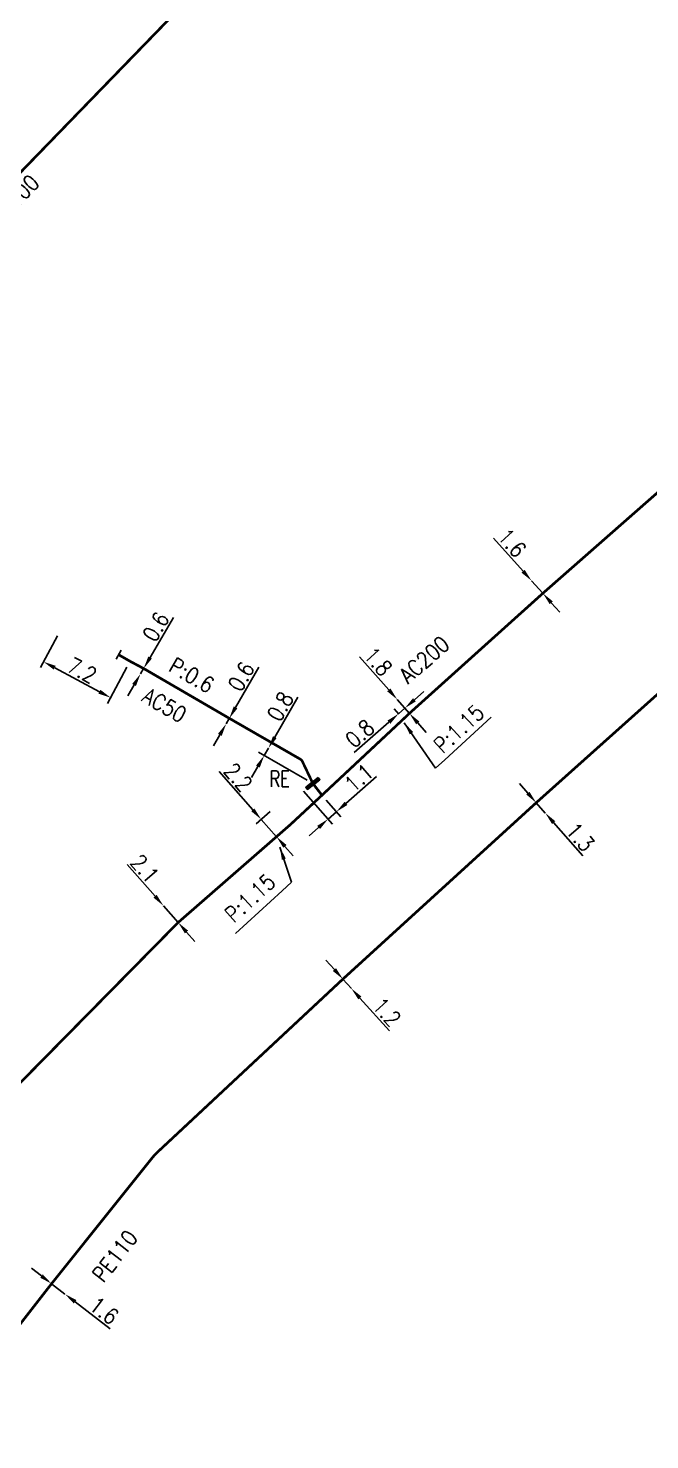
# Model space of a CAD drawing. Header units: millimetres. Extents: x 138988 to 140002, y 128990 to 130001.
# Drawn here: x 139205.1 to 139263.8, y 129116.3 to 129249.7 of the extents above; entities that cross this region are included whole.
import ezdxf
from ezdxf.enums import TextEntityAlignment as Align

# ---------------------------------------------------------------- set-up
doc = ezdxf.new("R2010")
doc.units = ezdxf.units.MM
doc.header["$PDMODE"] = 34
doc.linetypes.add('L_25_AP', pattern=[2000, 1000, 1000])
doc.linetypes.add('L_25_PE', pattern=[2000, 1000, 1000])
doc.layers.get('0').update_dxf_attribs({"linetype": 'CONTINUOUS'})
doc.layers.get('Defpoints').update_dxf_attribs({"linetype": 'CONTINUOUS'})
doc.layers.add('L_150', color=1, linetype='CONTINUOUS')
doc.layers.add('L_340', color=7, linetype='CONTINUOUS')
doc.styles.add('G_ROMANS', font='ROMANS.SHX', dxfattribs={"width": 0.75})
doc.styles.get("Standard").update_dxf_attribs({"font": 'romans.shx', "width": 0.85})
doc.dimstyles.get("Standard").update_dxf_attribs({"dimtxt": 1.5, "dimasz": 1.2, "dimexe": 0.625, "dimexo": 0.625, "dimgap": 0.25, "dimtad": 1, "dimdec": 1, "dimzin": 0, "dimdsep": 46, "dimtxsty": 'Standard', "dimcen": -0.5, "dimadec": 0, "dimazin": 0, "dimtfac": 1, "dimtdec": 1, "dimtmove": 0, "dimatfit": 3, "dimfxl": 0, "dimtolj": 1, "dimtzin": 0, "dimarcsym": 0})

# ---------------------------------------------------------------- blocks, each defined once
blk = doc.blocks.new('*D1191')
at = {"layer": 'Defpoints', "color": 0, "linetype": 'Continuous', "transparency": 16777216}
for p in [(139253.1, 129176.5), (139253.96, 129175.53), (139253.96, 129175.53)]:
    blk.add_point(p, dxfattribs=at)
at = {"layer": 'L_150', "color": 0, "linetype": 'Continuous', "lineweight": -2, "transparency": 16777216}
for p, q in [((139252.31, 129177.41), (139251.52, 129178.31)), ((139253.1, 129176.5), (139253.96, 129175.53)), ((139254.75, 129174.62), (139257.51, 129171.47))]:
    blk.add_line(p, q, dxfattribs=at)
at = {"layer": 'L_150', "color": 0, "linetype": 'Continuous', "transparency": 16777216}
for points in [[(139252.46, 129177.54), (139252.16, 129177.28), (139253.1, 129176.5)], [(139254.9, 129174.76), (139254.6, 129174.49), (139253.96, 129175.53)]]:
    blk.add_solid(points, dxfattribs=at)
at = {"layer": 'L_150', "color": 0, "linetype": 'Continuous', "transparency": 16777216, "insert": (139257.27, 129173.25), "char_height": 1.5, "attachment_point": 5, "rotation": 311.1947}
blk.add_mtext('\\A1;1.3', dxfattribs=at)
blk = doc.blocks.new('*D1192')
at = {"layer": 'Defpoints', "color": 0, "linetype": 'Continuous', "transparency": 16777216}
for p in [(139252.66, 129197.49), (139252.66, 129197.49), (139253.73, 129196.3)]:
    blk.add_point(p, dxfattribs=at)
at = {"layer": 'L_150', "color": 0, "linetype": 'Continuous', "lineweight": -2, "transparency": 16777216}
for p, q in [((139251.86, 129198.39), (139249.07, 129201.51)), ((139253.73, 129196.3), (139252.66, 129197.49)), ((139254.52, 129195.4), (139255.32, 129194.51))]:
    blk.add_line(p, q, dxfattribs=at)
at = {"layer": 'L_150', "color": 0, "linetype": 'Continuous', "transparency": 16777216}
for points in [[(139252.01, 129198.52), (139251.71, 129198.25), (139252.66, 129197.49)], [(139254.67, 129195.54), (139254.38, 129195.27), (139253.73, 129196.3)]]:
    blk.add_solid(points, dxfattribs=at)
at = {"layer": 'L_150', "color": 0, "linetype": 'Continuous', "transparency": 16777216, "insert": (139250.81, 129201.06), "char_height": 1.5, "attachment_point": 5, "rotation": 311.729}
blk.add_mtext('\\A1;1.6', dxfattribs=at)
blk = doc.blocks.new('*D1193')
at = {"layer": 'Defpoints', "color": 0, "linetype": 'Continuous', "transparency": 16777216}
for p in [(139239.96, 129186.26), (139239.96, 129186.26), (139241.11, 129184.95)]:
    blk.add_point(p, dxfattribs=at)
at = {"layer": 'L_150', "color": 0, "linetype": 'Continuous', "lineweight": -2, "transparency": 16777216}
for p, q in [((139239.17, 129187.16), (139236.4, 129190.31)), ((139241.11, 129184.95), (139239.96, 129186.26)), ((139241.9, 129184.05), (139242.69, 129183.14))]:
    blk.add_line(p, q, dxfattribs=at)
at = {"layer": 'L_150', "color": 0, "linetype": 'Continuous', "transparency": 16777216}
for points in [[(139239.32, 129187.3), (139239.01, 129187.03), (139239.96, 129186.26)], [(139242.05, 129184.18), (139241.75, 129183.91), (139241.11, 129184.95)]]:
    blk.add_solid(points, dxfattribs=at)
at = {"layer": 'L_150', "color": 0, "linetype": 'Continuous', "transparency": 16777216, "insert": (139238.14, 129189.85), "char_height": 1.5, "attachment_point": 5, "rotation": 311.2575}
blk.add_mtext('\\A1;1.8', dxfattribs=at)
blk = doc.blocks.new('*D1194')
at = {"layer": 'Defpoints', "color": 0, "linetype": 'Continuous', "transparency": 16777216}
for p in [(139239.96, 129186.26), (139240.53, 129184.4), (139240.68, 129185.44)]:
    blk.add_point(p, dxfattribs=at)
at = {"layer": 'L_150', "color": 0, "linetype": 'Continuous', "lineweight": -2, "transparency": 16777216}
for p, q in [((139241.58, 129186.23), (139242.48, 129187.02)), ((139240.37, 129185.79), (139241.09, 129184.97)), ((139240.11, 129184.87), (139239.66, 129185.38)), ((139240.68, 129185.44), (139240.08, 129184.91)), ((139239.17, 129184.12), (139235.89, 129181.24))]:
    blk.add_line(p, q, dxfattribs=at)
at = {"layer": 'L_150', "color": 0, "linetype": 'Continuous', "transparency": 16777216}
for points in [[(139241.45, 129186.38), (139241.71, 129186.08), (139240.68, 129185.44)], [(139239.04, 129184.27), (139239.31, 129183.97), (139240.08, 129184.91)]]:
    blk.add_solid(points, dxfattribs=at)
at = {"layer": 'L_150', "color": 0, "linetype": 'Continuous', "transparency": 16777216, "insert": (139236.42, 129183.04), "char_height": 1.5, "attachment_point": 5, "rotation": 41.2575}
blk.add_mtext('\\A1;0.8', dxfattribs=at)
blk = doc.blocks.new('*D1195')
at = {"layer": 'Defpoints', "color": 0, "linetype": 'Continuous', "transparency": 16777216}
for p in [(139234.82, 129159.83), (139235.62, 129158.94), (139235.62, 129158.94)]:
    blk.add_point(p, dxfattribs=at)
at = {"layer": 'L_150', "color": 0, "linetype": 'Continuous', "lineweight": -2, "transparency": 16777216}
for p, q in [((139234.02, 129160.72), (139233.22, 129161.62)), ((139234.82, 129159.83), (139235.62, 129158.94)), ((139236.43, 129158.04), (139239.22, 129154.93))]:
    blk.add_line(p, q, dxfattribs=at)
at = {"layer": 'L_150', "color": 0, "linetype": 'Continuous', "transparency": 16777216}
for points in [[(139234.17, 129160.86), (139233.87, 129160.59), (139234.82, 129159.83)], [(139236.57, 129158.18), (139236.28, 129157.91), (139235.62, 129158.94)]]:
    blk.add_solid(points, dxfattribs=at)
at = {"layer": 'L_150', "color": 0, "linetype": 'Continuous', "transparency": 16777216, "insert": (139238.97, 129156.71), "char_height": 1.5, "attachment_point": 5, "rotation": 311.9048}
blk.add_mtext('\\A1;1.2', dxfattribs=at)
blk = doc.blocks.new('*D1199')
at = {"layer": 'Defpoints', "color": 0, "linetype": 'Continuous', "transparency": 16777216}
for p in [(139224.08, 129184.48), (139223.78, 129183.96), (139223.78, 129183.96)]:
    blk.add_point(p, dxfattribs=at)
at = {"layer": 'L_150', "color": 0, "linetype": 'Continuous', "lineweight": -2, "transparency": 16777216}
for p, q in [((139224.68, 129185.52), (139226.86, 129189.31)), ((139223.78, 129183.96), (139224.08, 129184.48)), ((139223.18, 129182.92), (139222.58, 129181.88))]:
    blk.add_line(p, q, dxfattribs=at)
at = {"layer": 'L_150', "color": 0, "linetype": 'Continuous', "transparency": 16777216}
for points in [[(139224.5, 129185.62), (139224.85, 129185.42), (139224.08, 129184.48)], [(139223.01, 129183.02), (139223.36, 129182.82), (139223.78, 129183.96)]]:
    blk.add_solid(points, dxfattribs=at)
at = {"layer": 'L_150', "color": 0, "linetype": 'Continuous', "transparency": 16777216, "insert": (139225.2, 129188.43), "char_height": 1.5, "attachment_point": 5, "rotation": 60.112}
blk.add_mtext('\\A1;0.6', dxfattribs=at)
blk = doc.blocks.new('*D1200')
at = {"layer": 'Defpoints', "color": 0, "linetype": 'Continuous', "transparency": 16777216}
for p in [(139227.78, 129181.66), (139227.78, 129181.66), (139231.98, 129178.32)]:
    blk.add_point(p, dxfattribs=at)
at = {"layer": 'L_340', "color": 0, "linetype": 'Continuous', "lineweight": -2, "transparency": 16777216}
for p, q in [((139228.38, 129182.7), (139230.56, 129186.49)), ((139227.38, 129180.97), (139227.78, 129181.66)), ((139231.44, 129178.63), (139226.84, 129181.28)), ((139226.78, 129179.92), (139226.19, 129178.88))]:
    blk.add_line(p, q, dxfattribs=at)
at = {"layer": 'L_340', "color": 0, "linetype": 'Continuous', "transparency": 16777216}
for points in [[(139228.21, 129182.8), (139228.55, 129182.6), (139227.78, 129181.66)], [(139226.61, 129180.02), (139226.96, 129179.83), (139227.38, 129180.97)]]:
    blk.add_solid(points, dxfattribs=at)
at = {"layer": 'L_340', "color": 0, "linetype": 'Continuous', "transparency": 16777216, "insert": (139228.9, 129185.61), "char_height": 1.5, "attachment_point": 5, "rotation": 60.112}
blk.add_mtext('\\A1;0.8', dxfattribs=at)
blk = doc.blocks.new('*D1201')
at = {"layer": 'Defpoints', "color": 0, "linetype": 'Continuous', "transparency": 16777216}
for p in [(139230.68, 129178.08), (139232.84, 129177.21), (139233.42, 129174.96)]:
    blk.add_point(p, dxfattribs=at)
at = {"layer": 'L_150', "color": 0, "linetype": 'Continuous', "lineweight": -2, "transparency": 16777216}
for p, q in [((139235.11, 129176.44), (139237.99, 129178.97)), ((139231.09, 129177.61), (139233.84, 129174.49)), ((139233.25, 129176.75), (139234.63, 129175.18)), ((139233.42, 129174.96), (139234.21, 129175.65)), ((139232.52, 129174.17), (139231.62, 129173.37))]:
    blk.add_line(p, q, dxfattribs=at)
at = {"layer": 'L_150', "color": 0, "linetype": 'Continuous', "transparency": 16777216}
for points in [[(139234.98, 129176.59), (139235.25, 129176.29), (139234.21, 129175.65)], [(139232.39, 129174.32), (139232.66, 129174.02), (139233.42, 129174.96)]]:
    blk.add_solid(points, dxfattribs=at)
at = {"layer": 'L_150', "color": 0, "linetype": 'Continuous', "transparency": 16777216, "insert": (139236.34, 129178.85), "char_height": 1.5, "attachment_point": 5, "rotation": 41.3404}
blk.add_mtext('\\A1;1.1', dxfattribs=at)
blk = doc.blocks.new('*D1202')
at = {"layer": 'Defpoints', "color": 0, "linetype": 'Continuous', "transparency": 16777216}
for p in [(139227.09, 129174.93), (139228.4, 129176.08), (139229.85, 129174.43)]:
    blk.add_point(p, dxfattribs=at)
at = {"layer": 'L_150', "color": 0, "linetype": 'Continuous', "lineweight": -2, "transparency": 16777216}
for p, q in [((139226.3, 129175.83), (139223.12, 129179.44)), ((139227.93, 129175.67), (139226.62, 129174.51)), ((139228.55, 129173.28), (139227.09, 129174.93)), ((139229.38, 129174.01), (139228.08, 129172.86)), ((139229.34, 129172.37), (139230.13, 129171.47))]:
    blk.add_line(p, q, dxfattribs=at)
at = {"layer": 'L_150', "color": 0, "linetype": 'Continuous', "transparency": 16777216}
for points in [[(139226.45, 129175.96), (139226.15, 129175.7), (139227.09, 129174.93)], [(139229.49, 129172.51), (139229.19, 129172.24), (139228.55, 129173.28)]]:
    blk.add_solid(points, dxfattribs=at)
at = {"layer": 'L_150', "color": 0, "linetype": 'Continuous', "transparency": 16777216, "insert": (139224.92, 129178.91), "char_height": 1.5, "attachment_point": 5, "rotation": 311.3404}
blk.add_mtext('\\A1;2.2', dxfattribs=at)
blk = doc.blocks.new('L_340_20')
at = {"linetype": 'Continuous'}
blk.add_hatch(color=0, dxfattribs=at).paths.add_polyline_path([(0.125, 0.75), (-0.125, 0.75), (-0.125, -0.75), (0.125, -0.75)])
at = {"color": 0, "linetype": 'Continuous'}
blk.add_lwpolyline([(-0.125, 0.75), (0.125, 0.75), (0.125, -0.75), (-0.125, -0.75)], close=True, dxfattribs=at)
at = {"color": 0, "linetype": 'Continuous', "width": 0.75}
for tag, height, flags, p in [('RE', 1.5, 8, (0, 3)), ('DEF_LEG', 1.2, 3, (0, -5)), ('DEF_COUP', 1.2, 3, (0, -7.5)), ('DEF_TYPE', 1.2, 3, (0, -10))]:
    blk.add_attdef(tag, text='', height=height, dxfattribs=dict(at, flags=flags)).set_placement(p, align=Align.MIDDLE)
blk = doc.blocks.new('*D1203')
at = {"layer": 'Defpoints', "color": 0, "linetype": 'Continuous', "transparency": 16777216}
for p in [(139208.11, 129192.83), (139206.51, 129189.83), (139214.7, 129189.87)]:
    blk.add_point(p, dxfattribs=at)
at = {"layer": 'L_340', "color": 0, "linetype": 'Continuous', "lineweight": -2, "transparency": 16777216}
for p, q in [((139207.82, 129192.28), (139206.21, 129189.28)), ((139211.8, 129187), (139207.57, 129189.27)), ((139214.4, 129189.32), (139212.56, 129185.88))]:
    blk.add_line(p, q, dxfattribs=at)
at = {"layer": 'L_340', "color": 0, "linetype": 'Continuous', "transparency": 16777216}
for points in [[(139207.66, 129189.44), (139207.47, 129189.09), (139206.51, 129189.83)], [(139211.89, 129187.18), (139211.7, 129186.82), (139212.86, 129186.43)]]:
    blk.add_solid(points, dxfattribs=at)
at = {"layer": 'L_340', "color": 0, "linetype": 'Continuous', "transparency": 16777216, "insert": (139210.15, 129189.01), "char_height": 1.5, "attachment_point": 5, "rotation": 331.8472}
blk.add_mtext('\\A1;7.2', dxfattribs=at)
blk = doc.blocks.new('L_340_07')
at = {"color": 0, "linetype": 'Continuous', "const_width": 0.25, "flags": 128}
blk.add_lwpolyline([(0, 0), (1.25, 0)], dxfattribs=at)
at = {"color": 0, "linetype": 'Continuous', "flags": 128}
blk.add_lwpolyline([(1.25, -0.5), (1.25, 0.5)], dxfattribs=at)
at = {"color": 0, "linetype": 'Continuous', "style": 'G_ROMANS', "width": 0.75, "flags": 3}
for tag, p in [('DEF_LEG', (0.72, -3.47)), ('DEF_COUP', (0.72, -5.97)), ('DEF_TYPE', (0.72, -8.47))]:
    blk.add_attdef(tag, text='', height=1.2, dxfattribs=at).set_placement(p, align=Align.MIDDLE)
blk = doc.blocks.new('*D1204')
at = {"layer": 'Defpoints', "color": 0, "linetype": 'Continuous', "transparency": 16777216}
for p in [(139215.68, 129188.68), (139215.68, 129188.68), (139215.98, 129189.19)]:
    blk.add_point(p, dxfattribs=at)
at = {"layer": 'L_150', "color": 0, "linetype": 'Continuous', "lineweight": -2, "transparency": 16777216}
for p, q in [((139216.59, 129190.23), (139218.8, 129194)), ((139215.68, 129188.68), (139215.98, 129189.19)), ((139215.08, 129187.64), (139214.47, 129186.61))]:
    blk.add_line(p, q, dxfattribs=at)
at = {"layer": 'L_150', "color": 0, "linetype": 'Continuous', "transparency": 16777216}
for points in [[(139216.42, 129190.33), (139216.76, 129190.13), (139215.98, 129189.19)], [(139214.9, 129187.74), (139215.25, 129187.54), (139215.68, 129188.68)]]:
    blk.add_solid(points, dxfattribs=at)
at = {"layer": 'L_150', "color": 0, "linetype": 'Continuous', "transparency": 16777216, "insert": (139217.13, 129193.14), "char_height": 1.5, "attachment_point": 5, "rotation": 59.6704}
blk.add_mtext('\\A1;0.6', dxfattribs=at)
blk = doc.blocks.new('*D1205')
at = {"layer": 'Defpoints', "color": 0, "linetype": 'Continuous', "transparency": 16777216}
for p in [(139207.27, 129131.03), (139208.54, 129130.05), (139208.54, 129130.05)]:
    blk.add_point(p, dxfattribs=at)
at = {"layer": 'L_150', "color": 0, "linetype": 'Continuous', "lineweight": -2, "transparency": 16777216}
for p, q in [((139206.32, 129131.76), (139205.37, 129132.49)), ((139207.27, 129131.03), (139208.54, 129130.05)), ((139209.5, 129129.32), (139212.82, 129126.77))]:
    blk.add_line(p, q, dxfattribs=at)
at = {"layer": 'L_150', "color": 0, "linetype": 'Continuous', "transparency": 16777216}
for points in [[(139206.44, 129131.91), (139206.2, 129131.6), (139207.27, 129131.03)], [(139209.62, 129129.48), (139209.37, 129129.16), (139208.54, 129130.05)]]:
    blk.add_solid(points, dxfattribs=at)
at = {"layer": 'L_150', "color": 0, "linetype": 'Continuous', "transparency": 16777216, "insert": (139212.24, 129128.48), "char_height": 1.5, "attachment_point": 5, "rotation": 322.5296}
blk.add_mtext('\\A1;1.6', dxfattribs=at)
blk = doc.blocks.new('*D576')
at = {"layer": 'Defpoints', "color": 0, "linetype": 'Continuous', "transparency": 16777216}
for p in [(139217.85, 129166.76), (139217.85, 129166.76), (139219.24, 129165.18)]:
    blk.add_point(p, dxfattribs=at)
at = {"layer": 'L_150', "color": 0, "linetype": 'Continuous', "lineweight": -2, "transparency": 16777216}
for p, q in [((139217.06, 129167.66), (139214.41, 129170.67)), ((139219.24, 129165.18), (139217.85, 129166.76)), ((139220.03, 129164.28), (139220.82, 129163.38))]:
    blk.add_line(p, q, dxfattribs=at)
at = {"layer": 'L_150', "color": 0, "linetype": 'Continuous', "transparency": 16777216}
for points in [[(139217.21, 129167.79), (139216.91, 129167.53), (139217.85, 129166.76)], [(139220.18, 129164.41), (139219.88, 129164.15), (139219.24, 129165.18)]]:
    blk.add_solid(points, dxfattribs=at)
at = {"layer": 'L_150', "color": 0, "linetype": 'Continuous', "transparency": 16777216, "insert": (139216.09, 129170.27), "char_height": 1.5, "attachment_point": 5, "rotation": 311.3205}
blk.add_mtext('\\A1;2.1', dxfattribs=at)

msp = doc.modelspace()

# ---------------------------------------------------------------- linework, layer by layer
at = {"layer": 'L_150', "linetype": 'L_25_PE', "const_width": 0.25, "flags": 128}
msp.add_lwpolyline([(139458.45, 129367.39), (139457.24, 129365.38), (139456.94, 129364.97), (139454.57, 129361.76), (139449.28, 129354.59), (139444.18, 129348.56), (139440.29, 129344.19), (139426.26, 129330.46), (139396.57, 129304.19), (139372.51, 129282.91), (139369.65, 129280.38), (139345.35, 129258.68), (139322.57, 129238.47), (139301.4, 129219.54), (139272.31, 129193.68), (139253.1, 129176.5), (139234.82, 129159.83), (139217.29, 129143.47, 0.036369), (139216.79, 129142.93), (139207.27, 129131.03), (139192.87, 129112.53), (139174.14, 129087.01), (139169.44, 129080.61), (139169.44, 129080.61), (139144.6, 129044.82)], format="xyb", dxfattribs=at)
at = {"layer": 'L_150', "linetype": 'L_25_AP', "flags": 128}
for points in [[(139254, 129284.64, 0.25, 0.25, 0), (139252.46, 129283.54, 0.25, 0.25, 0), (139249.53, 129281.42, 0.25, 0.25, 0), (139245.29, 129278.32, 0.25, 0.25, 0), (139242.75, 129275.67, 0.25, 0.25, 0), (139223.36, 129255.71, 0.25, 0.25, 0), (139191.68, 129223.05, 0.25, 0.25, 0), (139185.94, 129217.13, 0.25, 0.25, 0), (139185.51, 129216.71, 0.25, 0.25, 0), (139185.41, 129215.27, 0.25, 0.25, 0), (139184.07, 129213.91, 0.25, 0.25, 0), (139177.03, 129206.7, 0.25, 0.25, 0), (139174.43, 129206.17, 0.25, 0.25, 0), (139170.48, 129202.15, 0.25, 0.25, 0), (139159.14, 129190.37, 0.25, 0.25, 0), (139134.12, 129164.08, 0.25, 0.25, 0), (139114.47, 129144.46, 0.25, 0.25, 0), (139109.64, 129139.66, 0.25, 0.25, 0), (139110.37, 129138.94, 0.25, 0.25, 0), (139109.89, 129138.43, 0.25, 0.25, 0), (139108.61, 129137.04, 0, 0, 0)], [(139231.93, 129178.43, 0.25, 0.25, 0), (139230.99, 129180.4, 0.25, 0.25, 0.152596), (139230.79, 129180.62, 0.25, 0.25, 0), (139224.08, 129184.48, 0.25, 0.25, 0), (139215.98, 129189.19, 0.25, 0.25, 0), (139214.7, 129189.87, 0, 0, 0)]]:
    msp.add_lwpolyline(points, format="xyseb", dxfattribs=at)
at = {"layer": 'L_150', "linetype": 'L_25_AP', "const_width": 0.25, "flags": 128}
for points in [[(139092.11, 129000), (139102.28, 129013.98), (139126.54, 129047.34), (139134.63, 129058.46), (139148.89, 129078.13), (139152.28, 129082.28), (139158.77, 129091.19), (139159.64, 129092.41), (139160.66, 129092.91), (139163, 129095.94), (139180.3, 129120.18), (139202.48, 129148.17), (139219.24, 129165.18), (139229.85, 129174.43), (139232.84, 129177.21), (139240.53, 129184.4), (139241.11, 129184.95), (139253.73, 129196.3), (139295.06, 129232.59), (139297.64, 129234.89)], [(139232.84, 129177.21), (139232.06, 129178.22)]]:
    msp.add_lwpolyline(points, dxfattribs=at)

# ---------------------------------------------------------------- block references
at = {"layer": 'L_340', "rotation": 150.1120328885878}
msp.add_blockref('L_340_07', (139214.7, 129189.87), dxfattribs=at)
at = {"layer": 'L_340'}
ref = msp.add_blockref('L_340_20', (139231.98, 129178.32), dxfattribs=dict(at, rotation=307.7302060532373))
ref.add_attrib('RE', 'RE', dxfattribs={"layer": '0', "color": 0, "linetype": 'Continuous', "height": 1.5, "width": 0.75, "flags": 8}).set_placement((139228.85, 129178.76), align=Align.MIDDLE)

# ---------------------------------------------------------------- texts
at = {"layer": 'L_150', "linetype": 'Continuous', "width": 0.85}
for s, rotation, p in [('Ac100', 45.7957, (139202.58, 129231.21)), ('AC200', 41.4748, (139240.99, 129187.68)), ('AC50', 329.6704, (139215.71, 129186.17)), ('PE110', 52.3339, (139212.18, 129131.02))]:
    msp.add_text(s, height=1.5, rotation=rotation, dxfattribs=at).set_placement(p)
at = {"layer": 'L_150', "linetype": 'Continuous', "char_height": 1.5}
for s, insert, attachment_point, rotation in [('\\A1;P:0.6', (139222.06, 129186.79), 9, 329.7718), ('\\A1;P:1.15', (139243.75, 129181.63), 4, 42.5149), ('\\A1;P:1.15', (139224.01, 129165.63), 4, 42.5149)]:
    msp.add_mtext(s, dxfattribs=dict(at, insert=insert, attachment_point=attachment_point, rotation=rotation))

# ---------------------------------------------------------------- dimensions: what is measured, and where the dimension line sits
at = {"layer": 'L_150', "linetype": 'Continuous'}
for base, p1, p2, angle, picture, middle in [((139252.66, 129197.49), (139253.73, 129196.3), (139252.66, 129197.49), 311.729, '*D1192', (139250.07, 129200.4)), ((139215.68, 129188.68), (139215.98, 129189.19), (139215.68, 129188.68), 59.6704, '*D1204', (139218, 129192.64)), ((139239.96, 129186.26), (139241.11, 129184.95), (139239.96, 129186.26), 311.2575, '*D1193', (139237.39, 129189.19)), ((139223.78, 129183.96), (139224.08, 129184.48), (139223.78, 129183.96), 60.112, '*D1199', (139226.07, 129187.93)), ((139240.68, 129185.44), (139240.53, 129184.4), (139239.96, 129186.26), 221.2575, '*D1194', (139237.08, 129182.28)), ((139227.09, 129174.93), (139229.85, 129174.43), (139228.4, 129176.08), 311.3404, '*D1202', (139224.17, 129178.25)), ((139233.42442711, 129174.95792526), (139232.83749148, 129177.21470202), (139230.67716818, 129178.08062436), 41.34036965, '*D1201', (139237.00010697, 129178.10370334)), ((139253.96, 129175.53), (139253.1, 129176.5), (139253.96, 129175.53), 131.1947, '*D1191', (139256.52, 129172.6)), ((139217.85, 129166.76), (139219.24, 129165.18), (139217.85, 129166.76), 311.3205, '*D576', (139215.34, 129169.61)), ((139235.62, 129158.94), (139234.82, 129159.83), (139235.62, 129158.94), 131.9048, '*D1195', (139238.23, 129156.04)), ((139208.54, 129130.05), (139207.27, 129131.03), (139208.54, 129130.05), 142.5296, '*D1205', (139211.63, 129127.68))]:
    dim = msp.add_linear_dim(base=base, p1=p1, p2=p2, angle=angle, dimstyle='Standard', dxfattribs=at)
    dim.commit()
    dim.dimension.update_dxf_attribs({"geometry": picture, "text_midpoint": middle, "dimtype": 160})
at = {"layer": 'L_340', "linetype": 'Continuous'}
for base, p1, p2, angle, picture, middle in [((139206.51, 129189.83), (139214.7, 129189.87), (139208.11, 129192.83), 331.8472, '*D1203', (139209.68, 129188.13)), ((139227.78, 129181.66), (139231.98, 129178.32), (139227.78, 129181.66), 240.112, '*D1200', (139229.77, 129185.11))]:
    dim = msp.add_linear_dim(base=base, p1=p1, p2=p2, angle=angle, dimstyle='Standard', dxfattribs=at)
    dim.commit()
    dim.dimension.update_dxf_attribs({"geometry": picture, "text_midpoint": middle, "dimtype": 160})

# ---------------------------------------------------------------- leaders
at = {"layer": 'L_150', "linetype": 'Continuous', "annotation_type": 0, "has_hookline": 1, "text_width": 5.71, "horizontal_direction": (0.737101, 0.675782, 0)}
for points, hookline_direction in [([(139240.63, 129184.06), (139243.57, 129179.76), (139244.45, 129180.57)], 0), ([(139228.86, 129172.3), (139229.96, 129168.98), (139229.07, 129168.17)], 1)]:
    msp.add_leader(points, dimstyle='Standard', dxfattribs=dict(at, hookline_direction=hookline_direction))

doc.saveas('drawing.dxf')
